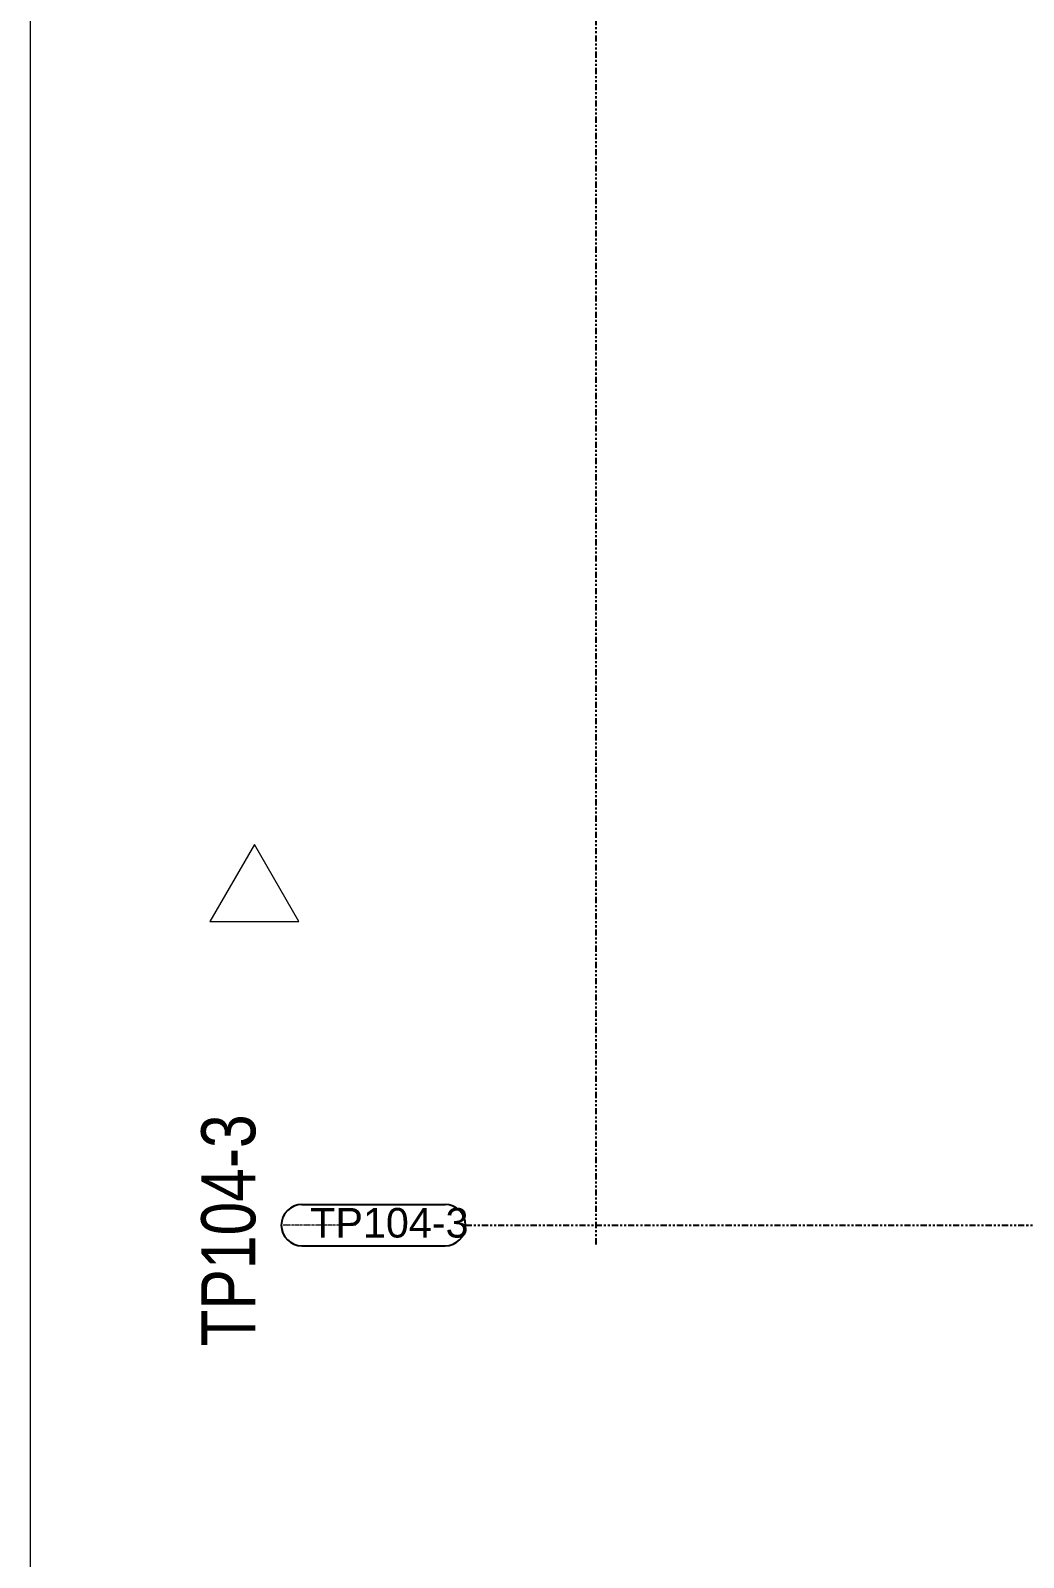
# Model space of a CAD drawing. Header units: inches. Extents: x 209270 to 234360, y -180214 to -150194.
# Drawn here: x 209270 to 214084, y -166874 to -159474 of the extents above; entities that cross this region are included whole.
import ezdxf
from ezdxf.enums import TextEntityAlignment as Align

# ---------------------------------------------------------------- set-up
doc = ezdxf.new("R2010")
doc.units = ezdxf.units.IN
doc.header["$LTSCALE"] = 10
doc.header["$MEASUREMENT"] = 0
doc.linetypes.add('CENTER', pattern=[2, 1.25, -0.25, 0.25, -0.25])
doc.linetypes.add('DXK_LINE_DOT5', pattern=[7.8785, 2.979, -0.9799, 0.9799, -0.9799, 0.9799, -0.9799])
for name, color, linetype in [('_STR_0', 7, 'Continuous'), ('_STR_10', 7, 'Continuous'), ('_STR_2', 7, 'Continuous')]:
    doc.layers.add(name, color=color, linetype=linetype)
for name, color, linetype, lineweight in [('AM_VIEWS', 1, 'Continuous', 0), ('CEN', 1, 'CENTER', 9), ('REV-B', 6, 'Continuous', 5), ('TEXT', 4, 'Continuous', 13)]:
    doc.layers.add(name, color=color, linetype=linetype, lineweight=lineweight)
doc.styles.add('Arial', font='arial.ttf', dxfattribs={"height": 0.2})
doc.styles.add('TEXT_350', font='arial.ttf', dxfattribs={"width": 0.8, "height": 3.5})

# ---------------------------------------------------------------- blocks, each defined once
blk = doc.blocks.new('A$C45b56574')
at = {"layer": 'REV-B'}
blk.add_lwpolyline([(0, 458.4), (-264.6, 0), (264.6, 0)], close=True, dxfattribs=at)
blk = doc.blocks.new('GridLine-116860372-116901 - 114867')
at = {"layer": '_STR_2', "color": 7, "linetype": 'DXK_LINE_DOT5'}
blk.add_line((212011.9, -165356.7), (212011.9, -153191), dxfattribs=at)
blk = doc.blocks.new('GridLine-116860372-116905 - 114867')
at = {"layer": '_STR_10', "color": 7, "linetype": 'Continuous'}
for p, q in [((210586.2, -165163.7), (211279.7, -165163.7)), ((210586.2, -165363.7), (211279.7, -165363.7))]:
    blk.add_line(p, q, dxfattribs=at)
for centre, start, end in [((210586.2, -165263.7), 90, 270), ((211279.7, -165263.7), 270, 90)]:
    blk.add_arc(centre, 100, start, end, dxfattribs=at)
at = {"layer": '_STR_2', "color": 7, "linetype": 'DXK_LINE_DOT5'}
blk.add_line((211379.7, -165263.7), (228961.1, -165263.7), dxfattribs=at)
at = {"layer": '_STR_10', "color": 7, "linetype": 'Continuous', "style": 'Arial'}
blk.add_text('TP104-3', height=143.26, dxfattribs=at).set_placement((210626.2, -165323.7))

msp = doc.modelspace()

# ---------------------------------------------------------------- linework, layer by layer
at = {"layer": 'AM_VIEWS'}
msp.add_lwpolyline([(209270.3, -150194), (234359.8, -150194), (234359.8, -180214.3), (209270.3, -180214.3)], close=True, dxfattribs=at)
at = {"layer": 'CEN'}
msp.add_line((210847.6, -165263.7), (210495.6, -165263.7), dxfattribs=at)

# ---------------------------------------------------------------- block references
at = {"layer": '_STR_0', "zscale": 0.8}
for name in ['GridLine-116860372-116901 - 114867', 'GridLine-116860372-116905 - 114867']:
    msp.add_blockref(name, (0, 0), dxfattribs=at)
at = {"layer": 'REV-B', "xscale": 0.8141665440958125, "yscale": 0.8141665440958125, "zscale": 0.8141665440958125}
msp.add_blockref('A$C45b56574', (210355.4, -163792.4), dxfattribs=at)

# ---------------------------------------------------------------- texts
at = {"layer": 'TEXT', "style": 'TEXT_350', "width": 0.8}
msp.add_text('TP104-3', height=262.5, rotation=90, dxfattribs=at).set_placement((210229, -165289, 0), align=Align.MIDDLE)

doc.saveas('drawing.dxf')
